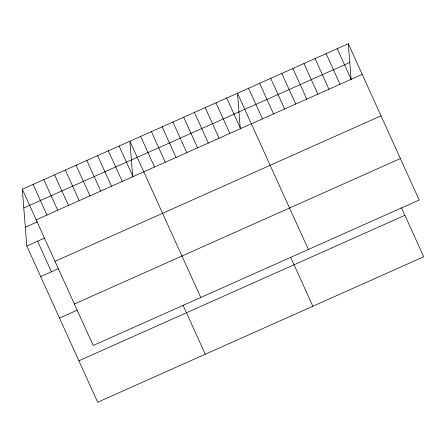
<?xml version="1.0" encoding="UTF-8"?>
<svg xmlns="http://www.w3.org/2000/svg" width="446" height="446" viewBox="0 0 446 446"><rect width="100%" height="100%" fill="white"/><g stroke="black" fill="none" stroke-linecap="round" stroke-linejoin="round"><path stroke-width="0.67" d="M22.3 189.227L348.315 43.753L419.195 200.014L93.186 345.488L22.3 189.227L26.805 245.986L97.685 402.247L423.7 256.773L401.472 207.775M23.789 207.953L349.798 62.485M36.193 219.845L362.202 74.376M25.316 227.254L37.341 221.891M26.805 245.986L44.522 238.08M54.997 261.311L381.012 115.837M40.692 276.609L58.415 268.698M74.376 304.027L400.391 158.553M59.502 318.07L77.219 310.165M78.881 360.786L404.89 215.312M337.226 48.698L351.119 79.321M326.143 53.643L340.036 84.266M315.06 58.588L328.953 89.211M303.977 63.538L317.864 94.156M292.888 68.483L306.781 99.107M281.805 73.428L295.698 104.052M270.722 78.373L284.615 108.997M259.639 83.318L273.526 113.942M248.556 88.263L262.443 118.887M308.353 249.476L237.467 93.214L240.299 128.905M226.713 98.014L240.6 128.638M290.63 257.236L312.858 306.235M215.953 102.814L229.841 133.438M205.193 107.614L219.086 138.238M194.434 112.414L208.327 143.038M183.674 117.214L197.567 147.838M172.92 122.014L186.807 152.638M162.16 126.815L176.053 157.438M151.4 131.615L165.293 162.238M140.641 136.42L154.533 167.038M200.767 297.482L129.886 141.22L132.713 176.906M119.127 146.02L133.019 176.644M183.044 305.242L205.272 354.241M108.367 150.82L122.26 181.444M97.607 155.621L111.5 186.244M86.853 160.421L100.74 191.044M76.093 165.221L89.986 195.844M65.333 170.021L79.226 200.644M54.574 174.821L68.467 205.444M43.819 179.621L57.707 210.244M33.06 184.421L46.947 215.044M37.559 241.186L51.452 271.809M348.315 43.753L351.147 79.444"/></g></svg>
